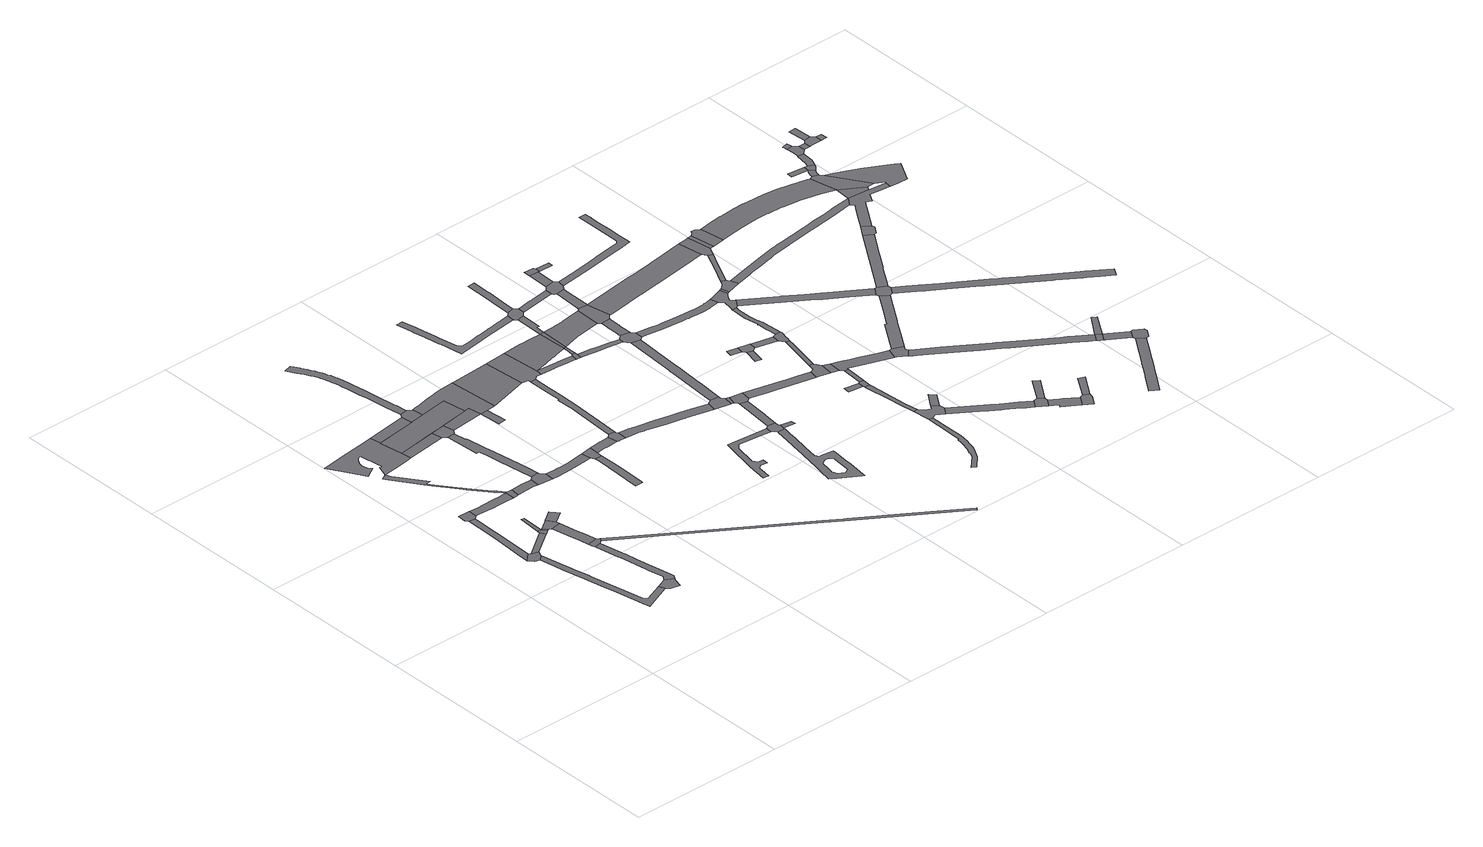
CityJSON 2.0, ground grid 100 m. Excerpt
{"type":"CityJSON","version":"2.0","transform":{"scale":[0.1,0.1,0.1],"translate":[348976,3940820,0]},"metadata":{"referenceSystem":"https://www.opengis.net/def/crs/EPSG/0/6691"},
"CityObjects":{
"road1":{"type":"Road","geometry":[{"type":"MultiSurface","lod":"1","boundaries":[[[0,1,2,3,4,5,6]]]}]},
"road2":{"type":"Road","attributes":{"RoadStructureAttribute.sectionType":"1"},"geometry":[{"type":"MultiSurface","lod":"1","boundaries":[[[7,8,9,10,11,12,13,14,15,16,17,18,19,20,21,22,23,24,25,26,27,28,29,30,1,0]]]}]},
"road3":{"type":"Road","attributes":{"RoadStructureAttribute.sectionType":"1"},"geometry":[{"type":"MultiSurface","lod":"1","boundaries":[[[31,32,33,34,5,4,35,36,37]]]}]},
"road4":{"type":"Road","attributes":{"RoadStructureAttribute.sectionType":"1"},"geometry":[{"type":"MultiSurface","lod":"1","boundaries":[[[38,39,40,41,42,3,2,43]]]}]},
"road5":{"type":"Road","geometry":[{"type":"MultiSurface","lod":"1","boundaries":[[[44,45,46,47,48,31,37]]]}]},
"road6":{"type":"Road","geometry":[{"type":"MultiSurface","lod":"1","boundaries":[[[49,50,51,52,18,17,53]]]}]},
"road7":{"type":"Road","geometry":[{"type":"MultiSurface","lod":"1","boundaries":[[[54,55,56,57,38,43]]]}]},
"road8":{"type":"Road","attributes":{"RoadStructureAttribute.sectionType":"1"},"geometry":[{"type":"MultiSurface","lod":"1","boundaries":[[[58,59,60,61,62,63,64,52,51,65,66,67,68,69,70,71]]]}]},
"road9":{"type":"Road","attributes":{"RoadStructureAttribute.sectionType":"1"},"geometry":[{"type":"MultiSurface","lod":"1","boundaries":[[[55,72,73,56]]]}]},
"road10":{"type":"Road","geometry":[{"type":"MultiSurface","lod":"1","boundaries":[[[56,74,75,57]]]}]},
"road11":{"type":"Road","geometry":[{"type":"MultiSurface","lod":"1","boundaries":[[[76,77,78,79,80,58,71,81]]]}]},
"road12":{"type":"Road","attributes":{"RoadStructureAttribute.sectionType":"1"},"geometry":[{"type":"MultiSurface","lod":"1","boundaries":[[[82,83,84,85,78,77,86,87,88]]]}]},
"road13":{"type":"Road","geometry":[{"type":"MultiSurface","lod":"1","boundaries":[[[89,90,91,73,72,92,82,88,93,94]]]}]},
"road14":{"type":"Road","geometry":[{"type":"MultiSurface","lod":"1","boundaries":[[[95,96,97,98,99,100,101,102,103,104,105,106,107,108,109,110,111,112,113,114,115,116,117,118,119,120,121,122,123,124,125,126,127,128,129,130,131,132,133,134,135,136,137,138,139,140,141,142,143,144,145,146,147,148,149,150,151,152]]]}]},
"road15":{"type":"Road","attributes":{"RoadStructureAttribute.sectionType":"1"},"geometry":[{"type":"MultiSurface","lod":"1","boundaries":[[[153,154,155,156,157,158,159,46,45,160,161,162,163,164,165,166,167]]]}]},
"road16":{"type":"Road","attributes":{"RoadStructureAttribute.sectionType":"1"},"geometry":[{"type":"MultiSurface","lod":"1","boundaries":[[[168,169,170,171,172,173,174,175,176,177,167,178,179,180,181,182,183,184,185,186,187,188,142]]]}]},
"road17":{"type":"Road","geometry":[{"type":"MultiSurface","lod":"1","boundaries":[[[93,189,190,191,192,94]]]}]},
"road18":{"type":"Road","geometry":[{"type":"MultiSurface","lod":"1","boundaries":[[[166,193,194,195,196,178,167]]]}]},
"road19":{"type":"Road","attributes":{"RoadStructureAttribute.sectionType":"1"},"geometry":[{"type":"MultiSurface","lod":"1","boundaries":[[[194,197,198,199,200,201,202,203,204,195]]]}]},
"road20":{"type":"Road","attributes":{"RoadStructureAttribute.sectionType":"1"},"geometry":[{"type":"MultiSurface","lod":"1","boundaries":[[[205,206,147,146,207]]]}]},
"road21":{"type":"Road","attributes":{"RoadStructureAttribute.sectionType":"1"},"geometry":[{"type":"MultiSurface","lod":"1","boundaries":[[[151,208,209,210,152]]]}]},
"road22":{"type":"Road","geometry":[{"type":"MultiSurface","lod":"1","boundaries":[[[211,201,200,212,213,214,215,216]]]}]},
"road23":{"type":"Road","attributes":{"RoadStructureAttribute.sectionType":"1"},"geometry":[{"type":"MultiSurface","lod":"1","boundaries":[[[217,218,219,220,221,222,223,224,225,226,227,228,229,230,231,232,211,216]]]}]},
"road24":{"type":"Road","attributes":{"RoadStructureAttribute.sectionType":"1"},"geometry":[{"type":"MultiSurface","lod":"1","boundaries":[[[150,149,233,234,235,236,237,238,239,240,241,242]]]}]},
"road25":{"type":"Road","geometry":[{"type":"MultiSurface","lod":"1","boundaries":[[[243,225,224,244,245,246,247,248,249,205,207]]]}]},
"road26":{"type":"Road","geometry":[{"type":"MultiSurface","lod":"1","boundaries":[[[250,209,208,251,252,253,254,255]]]}]},
"road27":{"type":"Road","attributes":{"RoadStructureAttribute.sectionType":"1"},"geometry":[{"type":"MultiSurface","lod":"1","boundaries":[[[254,256,257,258,259,260,261,262,263,264,265,266,267,268,269,270,271,272,273,274,275,276,277,278,279,280,281,282,283,284,285,286,287,288,289,290,291,292,293,294,295,296,297,298,299,300,301,302,303,304,305,306,307,308,309,310,311,312,313,314,255]]]}]},
"road28":{"type":"Road","attributes":{"RoadStructureAttribute.sectionType":"1"},"geometry":[{"type":"MultiSurface","lod":"1","boundaries":[[[315,316,317,318,319,214,213,320,321,322,323,324,325,326]]]}]},
"road29":{"type":"Road","attributes":{"RoadStructureAttribute.sectionType":"1"},"geometry":[{"type":"MultiSurface","lod":"1","boundaries":[[[246,245,244,327,328,329,330]]]}]},
"road30":{"type":"Road","attributes":{"RoadStructureAttribute.sectionType":"1"},"geometry":[{"type":"MultiSurface","lod":"1","boundaries":[[[331,332,333,334,335,336,337]]]}]},
"road31":{"type":"Road","attributes":{"RoadStructureAttribute.sectionType":"1"},"geometry":[{"type":"MultiSurface","lod":"1","boundaries":[[[338,339,340,341,342,343,344,345,346,347,348,349,350,351,76,81]]]}]},
"road32":{"type":"Road","geometry":[{"type":"MultiSurface","lod":"1","boundaries":[[[325,331,337,352,353,354,355,326]]]}]},
"road33":{"type":"Road","geometry":[{"type":"MultiSurface","lod":"1","boundaries":[[[356,357,358,359,360,361,362,363,364,365,253,252,366,238,237,367,368,369,329,328]]]}]},
"road34":{"type":"Road","geometry":[{"type":"MultiSurface","lod":"1","boundaries":[[[370,371,356,328]]]}]},
"road35":{"type":"Road","attributes":{"RoadStructureAttribute.sectionType":"1"},"geometry":[{"type":"MultiSurface","lod":"1","boundaries":[[[353,372,373,374,375,376,377,378,379,380,354]]]}]},
"road36":{"type":"Road","geometry":[{"type":"MultiSurface","lod":"1","boundaries":[[[381,382,383,377,376,384,385,386,387,388]]]}]},
"road37":{"type":"Road","geometry":[{"type":"MultiSurface","lod":"1","boundaries":[[[389,390,391,358,357,392]]]}]},
"road38":{"type":"Road","attributes":{"RoadStructureAttribute.sectionType":"1"},"geometry":[{"type":"MultiSurface","lod":"1","boundaries":[[[393,394,395,396,397,398,399,400,383,382,401,402,403,404,405,406,407,408]]]}]},
"road39":{"type":"Road","geometry":[{"type":"MultiSurface","lod":"1","boundaries":[[[409,410,411,389,392,412,393,408,413,414,415]]]}]},
"road40":{"type":"Road","attributes":{"RoadStructureAttribute.sectionType":"1"},"geometry":[{"type":"MultiSurface","lod":"1","boundaries":[[[416,417,418,419,420,421,422,423,424,425,388,387,426,427,428,429,430,431,432,433,434]]]}]},
"road41":{"type":"Road","geometry":[{"type":"MultiSurface","lod":"1","boundaries":[[[435,436,437,438,439,440,441,442,443,444,445,446,447,448,449,450,451,452,453,454,455]]]}]},
"road42":{"type":"Road","geometry":[{"type":"MultiSurface","lod":"1","boundaries":[[[456,457,458,459,460,461,462,463,464,465,466,467,468,469,470,471,472,473,474,475,476,477,478,479,480,481,482,483],[484,485,486,487,488,489,490,491,492,493,494,495,496,497,498]]]}]},
"road43":{"type":"Road","attributes":{"RoadStructureAttribute.sectionType":"1"},"geometry":[{"type":"MultiSurface","lod":"1","boundaries":[[[499,500,501,415,414,502,503,504,505,506,507,508]]]}]},
"road44":{"type":"Road","attributes":{"RoadStructureAttribute.sectionType":"1"},"geometry":[{"type":"MultiSurface","lod":"1","boundaries":[[[509,510,511,512,513,514,515,516,517,518,519,409,415]]]}]},
"road45":{"type":"Road","attributes":{"RoadStructureAttribute.sectionType":"1"},"geometry":[{"type":"MultiSurface","lod":"1","boundaries":[[[520,521,522,523,524,525,526,527,528,529,530,531,532,533,534,535,536,537,538,539,540,541,542,543,544,545,546,547,548,549,550,551,552,553,554,555]]]}]},
"road46":{"type":"Road","geometry":[{"type":"MultiSurface","lod":"1","boundaries":[[[556,557,558,559,560,455,454,561,483,482,562]]]}]},
"road47":{"type":"Road","geometry":[{"type":"MultiSurface","lod":"1","boundaries":[[[563,564,565,499,508,566]]]}]},
"road48":{"type":"Road","geometry":[{"type":"MultiSurface","lod":"1","boundaries":[[[567,568,569,570,571,416,434]]]}]},
"road49":{"type":"Road","attributes":{"RoadStructureAttribute.sectionType":"1"},"geometry":[{"type":"MultiSurface","lod":"1","boundaries":[[[564,572,573,514,574,565]]]}]},
"road50":{"type":"Road","attributes":{"RoadStructureAttribute.sectionType":"1"},"geometry":[{"type":"MultiSurface","lod":"1","boundaries":[[[562,575,576,577,578,556]]]}]},
"road51":{"type":"Road","attributes":{"RoadStructureAttribute.sectionType":"1"},"geometry":[{"type":"MultiSurface","lod":"1","boundaries":[[[559,579,580,581,582,583,584,560]]]}]},
"road52":{"type":"Road","geometry":[{"type":"MultiSurface","lod":"1","boundaries":[[[515,514,573,585]]]}]},
"road53":{"type":"Road","attributes":{"RoadStructureAttribute.sectionType":"1"},"geometry":[{"type":"MultiSurface","lod":"1","boundaries":[[[586,587,568,567]]]}]},
"road54":{"type":"Road","geometry":[{"type":"MultiSurface","lod":"1","boundaries":[[[588,584,583,589,590,591,587,586]]]}]},
"road55":{"type":"Road","attributes":{"RoadStructureAttribute.sectionType":"1"},"geometry":[{"type":"MultiSurface","lod":"1","boundaries":[[[592,515,585,593,594,595,596]]]}]},
"road56":{"type":"Road","attributes":{"RoadStructureAttribute.sectionType":"1"},"geometry":[{"type":"MultiSurface","lod":"1","boundaries":[[[597,598,599,600,601,602,603,604,605,606,563,566]]]}]},
"road57":{"type":"Road","attributes":{"RoadStructureAttribute.sectionType":"1"},"geometry":[{"type":"MultiSurface","lod":"1","boundaries":[[[570,607,608,609,610,611,612,613,614,615,616,617,571]]]}]},
"road58":{"type":"Road","geometry":[{"type":"MultiSurface","lod":"1","boundaries":[[[618,619,620,621,538,537,596,595,622,623]]]}]},
"road59":{"type":"Road","attributes":{"RoadStructureAttribute.sectionType":"1"},"geometry":[{"type":"MultiSurface","lod":"1","boundaries":[[[573,624,625,626,627,628,629,630,631,632,633,585]]]}]},
"road60":{"type":"Road","attributes":{"RoadStructureAttribute.sectionType":"1"},"geometry":[{"type":"MultiSurface","lod":"1","boundaries":[[[634,635,636,637,638,639,640,641,642,620,619]]]}]},
"road61":{"type":"Road","geometry":[{"type":"MultiSurface","lod":"1","boundaries":[[[643,644,645,602,601,613,612,646]]]}]},
"road62":{"type":"Road","attributes":{"RoadStructureAttribute.sectionType":"1"},"geometry":[{"type":"MultiSurface","lod":"1","boundaries":[[[647,648,649,650,651,652,653,654,655,656,657,590,589]]]}]},
"road63":{"type":"Road","attributes":{"RoadStructureAttribute.sectionType":"1"},"geometry":[{"type":"MultiSurface","lod":"1","boundaries":[[[658,659,660,661,662,663,618,623]]]}]},
"road64":{"type":"Road","attributes":{"RoadStructureAttribute.sectionType":"1"},"geometry":[{"type":"MultiSurface","lod":"1","boundaries":[[[664,665,666,667,668,669,670,671,672,673,674,675,676,677,678,679,680,681,682,683,684,685,686,687,688,689,690,691]]]}]},
"road65":{"type":"Road","attributes":{"RoadStructureAttribute.sectionType":"1"},"geometry":[{"type":"MultiSurface","lod":"1","boundaries":[[[644,692,693,694,695,696,697,698,699,700,701,702,703,704,645]]]}]},
"road66":{"type":"Road","geometry":[{"type":"MultiSurface","lod":"1","boundaries":[[[626,698,697,705,706,707,708,709,710,627]]]}]},
"road67":{"type":"Road","attributes":{"RoadStructureAttribute.sectionType":"1"},"geometry":[{"type":"MultiSurface","lod":"1","boundaries":[[[711,712,713,714,715,716,709,708]]]}]},
"road68":{"type":"Road","attributes":{"RoadStructureAttribute.sectionType":"1"},"geometry":[{"type":"MultiSurface","lod":"1","boundaries":[[[717,718,719,720,721]]]}]},
"road69":{"type":"Road","geometry":[{"type":"MultiSurface","lod":"1","boundaries":[[[722,723,724,725]]]}]},
"road70":{"type":"Road","geometry":[{"type":"MultiSurface","lod":"1","boundaries":[[[659,726,715,714,727,728,729,730,731,732,660]]]}]},
"road71":{"type":"Road","geometry":[{"type":"MultiSurface","lod":"1","boundaries":[[[733,734,735,736]]]}]},
"road72":{"type":"Road","attributes":{"RoadStructureAttribute.sectionType":"1"},"geometry":[{"type":"MultiSurface","lod":"1","boundaries":[[[731,737,738,732]]]}]},
"road73":{"type":"Road","attributes":{"RoadStructureAttribute.sectionType":"1"},"geometry":[{"type":"MultiSurface","lod":"1","boundaries":[[[739,740,741,742,743,744,745,746,747,748,749,750]]]}]},
"road74":{"type":"Road","geometry":[{"type":"MultiSurface","lod":"1","boundaries":[[[717,721,722,725,751,752]]]}]},
"road75":{"type":"Road","geometry":[{"type":"MultiSurface","lod":"1","boundaries":[[[753,754,755,756,744,743,757,758,759,664,691,760,761,762,763,764]]]}]},
"road76":{"type":"Road","geometry":[{"type":"MultiSurface","lod":"1","boundaries":[[[765,766,651,650,767,768,769,770,771]]]}]},
"road77":{"type":"Road","geometry":[{"type":"MultiSurface","lod":"1","boundaries":[[[772,738,737,773,774,775]]]}]},
"road78":{"type":"Road","geometry":[{"type":"MultiSurface","lod":"1","boundaries":[[[776,777,733,736,739,750]]]}]},
"road79":{"type":"Road","attributes":{"RoadStructureAttribute.sectionType":"1"},"geometry":[{"type":"MultiSurface","lod":"1","boundaries":[[[778,779,780,781,782,783,784,785,786,787,788,789,790,791,792,793,794,795,796,797,798,799,800,801,802,803,804,805,806,807,808,643,646]]]}]},
"road80":{"type":"Road","geometry":[{"type":"MultiSurface","lod":"1","boundaries":[[[769,768,809,810]]]}]},
"road81":{"type":"Road","attributes":{"RoadStructureAttribute.sectionType":"1"},"geometry":[{"type":"MultiSurface","lod":"1","boundaries":[[[811,812,813,777,776]]]}]},
"road82":{"type":"Road","attributes":{"RoadStructureAttribute.sectionType":"1"},"geometry":[{"type":"MultiSurface","lod":"1","boundaries":[[[751,814,815,816,752]]]}]},
"road83":{"type":"Road","geometry":[{"type":"MultiSurface","lod":"1","boundaries":[[[763,817,818,764]]]}]},
"road84":{"type":"Road","geometry":[{"type":"MultiSurface","lod":"1","boundaries":[[[773,819,820,774]]]}]},
"road85":{"type":"Road","attributes":{"RoadStructureAttribute.sectionType":"1"},"geometry":[{"type":"MultiSurface","lod":"1","boundaries":[[[821,822,823,771,770,824,825,826,827]]]}]},
"road86":{"type":"Road","geometry":[{"type":"MultiSurface","lod":"1","boundaries":[[[815,814,821,827,828,829,830,831,832]]]}]},
"road87":{"type":"Road","attributes":{"RoadStructureAttribute.sectionType":"1"},"geometry":[{"type":"MultiSurface","lod":"1","boundaries":[[[833,834,835,836,837,838,839,840,841,842,843,844,845,846,847,762,761]]]}]},
"road88":{"type":"Road","attributes":{"RoadStructureAttribute.sectionType":"1"},"geometry":[{"type":"MultiSurface","lod":"1","boundaries":[[[848,849,850,851,852,810,809,853,812,811,854,855,856,857]]]}]},
"road89":{"type":"Road","attributes":{"RoadStructureAttribute.sectionType":"1"},"geometry":[{"type":"MultiSurface","lod":"1","boundaries":[[[831,858,859,860,861,862,863,864,865,866,867,868,869,870,871,872,873,832]]]}]},
"road90":{"type":"Road","attributes":{"RoadStructureAttribute.sectionType":"1"},"geometry":[{"type":"MultiSurface","lod":"1","boundaries":[[[874,875,876,877,878,708,707,879,880,881,882,883,884,885,886,887]]]}]},
"road91":{"type":"Road","attributes":{"RoadStructureAttribute.sectionType":"1"},"geometry":[{"type":"MultiSurface","lod":"1","boundaries":[[[888,889,890,891,892,893,894,729,728,895,896,897,898,899,900,901,902,903,904,905,906,907,908,909]]]}]},
"road92":{"type":"Road","geometry":[{"type":"MultiSurface","lod":"1","boundaries":[[[910,911,912,913,914,915,916,795,794,917,918,919,865,864,920,921]]]}]},
"road93":{"type":"Road","geometry":[{"type":"MultiSurface","lod":"1","boundaries":[[[922,923,924,841,840,925]]]}]},
"road94":{"type":"Road","geometry":[{"type":"MultiSurface","lod":"1","boundaries":[[[926,927,928,857,856,929,930,931]]]}]},
"road95":{"type":"Road","attributes":{"RoadStructureAttribute.sectionType":"1"},"geometry":[{"type":"MultiSurface","lod":"1","boundaries":[[[932,914,913,933]]]}]},
"road96":{"type":"Road","attributes":{"RoadStructureAttribute.sectionType":"1"},"geometry":[{"type":"MultiSurface","lod":"1","boundaries":[[[934,935,936,937,938,939,940,941,922,925]]]}]},
"road97":{"type":"Road","geometry":[{"type":"MultiSurface","lod":"1","boundaries":[[[942,943,944,945,946,947,948,949,950,932,933]]]}]},
"road98":{"type":"Road","geometry":[{"type":"MultiSurface","lod":"1","boundaries":[[[951,952,924,923]]]}]},
"road99":{"type":"Road","geometry":[{"type":"MultiSurface","lod":"1","boundaries":[[[937,953,954,955,956,938]]]}]},
"road100":{"type":"Road","attributes":{"RoadStructureAttribute.sectionType":"1"},"geometry":[{"type":"MultiSurface","lod":"1","boundaries":[[[957,958,959,960,961,962,947,946]]]}]},
"road101":{"type":"Road","attributes":{"RoadStructureAttribute.sectionType":"1"},"geometry":[{"type":"MultiSurface","lod":"1","boundaries":[[[920,963,964,965,966,967,968,969,970,971,972,973,974,975,976,977,921]]]}]},
"road102":{"type":"Road","attributes":{"RoadStructureAttribute.sectionType":"1"},"geometry":[{"type":"MultiSurface","lod":"1","boundaries":[[[927,978,979,980,981,982,983,984,985,986,987,988,989,990,991,992,928]]]}]},
"road103":{"type":"Road","geometry":[{"type":"MultiSurface","lod":"1","boundaries":[[[993,994,956,955]]]}]},
"road104":{"type":"Road","geometry":[{"type":"MultiSurface","lod":"1","boundaries":[[[886,961,960,995,996,997,887]]]}]},
"road105":{"type":"Road","attributes":{"RoadStructureAttribute.sectionType":"1"},"geometry":[{"type":"MultiSurface","lod":"1","boundaries":[[[930,998,999,1000,1001,1002,1003,1004,1005,1006,1007,1008,1009,1010,1011,1012,1013,1014,1015,1016,1017,1018,1019,1020,1021,1022,1023,1024,1025,1026,1027,1028,1029,931]]]}]},
"road106":{"type":"Road","attributes":{"RoadStructureAttribute.sectionType":"1"},"geometry":[{"type":"MultiSurface","lod":"1","boundaries":[[[1030,996,995,1031]]]}]},
"road107":{"type":"Road","geometry":[{"type":"MultiSurface","lod":"1","boundaries":[[[1032,1033,1034,1030,1031,1035,1036,1037,1038]]]}]},
"road108":{"type":"Road","geometry":[{"type":"MultiSurface","lod":"1","boundaries":[[[1039,1040,1041,970,969,985,984,1042]]]}]},
"road109":{"type":"Road","attributes":{"RoadStructureAttribute.sectionType":"1"},"geometry":[{"type":"MultiSurface","lod":"1","boundaries":[[[1043,1044,1045,1046,1047,1048,1049,1050,1051,1052,1053,1054,1055,1056,1057,1058,1059,1060,1061]]]}]},
"road110":{"type":"Road","attributes":{"RoadStructureAttribute.sectionType":"1"},"geometry":[{"type":"MultiSurface","lod":"1","boundaries":[[[1062,1063,1064,1065,1066,1067,1068,1069,1070,1071,1072,1073,1074,1075,1076,1077,1078,1079,1080,1081,943,942,1082,1083,1084,1085,1086,1087,1088,1089,1090,1091,1092,1093,1094,1095,1096,1097,1098]]]}]},
"road111":{"type":"Road","attributes":{"RoadStructureAttribute.sectionType":"1"},"geometry":[{"type":"MultiSurface","lod":"1","boundaries":[[[1099,1100,1101,1102,1103,1104,1105,1106,1107,1108,1109,1110,1111,1112,1041,1040]]]}]},
"road112":{"type":"Road","geometry":[{"type":"MultiSurface","lod":"1","boundaries":[[[1016,1015,1113,1114,1115]]]}]},
"road113":{"type":"Road","attributes":{"RoadStructureAttribute.sectionType":"1"},"geometry":[{"type":"MultiSurface","lod":"1","boundaries":[[[1114,1116,1117,1118,1119,1115]]]}]},
"road114":{"type":"Road","geometry":[{"type":"MultiSurface","lod":"1","boundaries":[[[1120,1121,1016,1115]]]}]},
"road115":{"type":"Road","attributes":{"RoadStructureAttribute.sectionType":"1"},"geometry":[{"type":"MultiSurface","lod":"1","boundaries":[[[1122,1123,1124,1125,1126,1127,1128,1129,1130,1131,1132,1133,1036,1035,1134,1135,1136,1137,1138,1139,1140,1141,1142,1143,1144,1145,1146,1147,1148,1149]]]}]},
"road116":{"type":"Road","geometry":[{"type":"MultiSurface","lod":"1","boundaries":[[[1150,1119,1118,1052,1051,1151,1152,1153]]]}]},
"road117":{"type":"Road","attributes":{"RoadStructureAttribute.sectionType":"1"},"geometry":[{"type":"MultiSurface","lod":"1","boundaries":[[[1154,1155,1156,1157,1158,1159,1160,1161,1162,1163,1164,1165,1166,1167,1168,1169,1170,1171,1172,1173,1174,1175,1176,1177,1178,1179,1180,1181,1182,1183,1184,1185,1186,1187,1188,1189,1190,1039,1042]]]}]},
"road118":{"type":"Road","geometry":[{"type":"MultiSurface","lod":"1","boundaries":[[[1191,1192,1110,1109,1193,1194]]]}]},
"road119":{"type":"Road","geometry":[{"type":"MultiSurface","lod":"1","boundaries":[[[1097,1195,1196,1197,1192,1191,1198,1199,1200,1201,1202,1203,1204,1205,1206,1207,1208,1209,1098]]]}]},
"road120":{"type":"Road","attributes":{"RoadStructureAttribute.sectionType":"1"},"geometry":[{"type":"MultiSurface","lod":"1","boundaries":[[[1210,1211,1212,1213]]]}]},
"road121":{"type":"Road","attributes":{"RoadStructureAttribute.sectionType":"1"},"geometry":[{"type":"MultiSurface","lod":"1","boundaries":[[[1214,1215,1098,1209,1216,1217,1149]]]}]},
"road122":{"type":"Road","attributes":{"RoadStructureAttribute.sectionType":"1"},"geometry":[{"type":"MultiSurface","lod":"1","boundaries":[[[1218,1219,1220,1221,1222,1223,1224,1213]]]}]},
"road123":{"type":"Road","geometry":[{"type":"MultiSurface","lod":"1","boundaries":[[[1217,1225,1226,1227,1221,1220,1122,1149]]]}]},
"road124":{"type":"Road","geometry":[{"type":"MultiSurface","lod":"1","boundaries":[[[1210,1213,1224,1228,1229,1230]]]}]},
"road125":{"type":"Road","attributes":{"RoadStructureAttribute.sectionType":"1"},"geometry":[{"type":"MultiSurface","lod":"1","boundaries":[[[1229,1231,1232,1233,1234,1235,1236,1237,1230]]]}]},
"road126":{"type":"Road","geometry":[{"type":"MultiSurface","lod":"1","boundaries":[[[1234,1238,1239,1240,1241,1242,1243,1235]]]}]},
"road127":{"type":"Road","attributes":{"RoadStructureAttribute.sectionType":"1"},"geometry":[{"type":"MultiSurface","lod":"1","boundaries":[[[1240,1244,1245,1246,1247,1241]]]}]},
"road128":{"type":"Road","geometry":[{"type":"MultiSurface","lod":"1","boundaries":[[[1248,1249,1250,1251,1252,1253,1254,1255,1227,1226,1256,1257,1205,1204,1258,1259,1260]]]}]},
"road129":{"type":"Road","attributes":{"RoadStructureAttribute.sectionType":"1"},"geometry":[{"type":"MultiSurface","lod":"1","boundaries":[[[1239,1238,1261,1262]]]}]},
"road130":{"type":"Road","geometry":[{"type":"MultiSurface","lod":"1","boundaries":[[[1263,1264,1265,1266,1262,1261,1267,1268]]]}]},
"road131":{"type":"Road","geometry":[{"type":"MultiSurface","lod":"1","boundaries":[[[1264,1269,1270,1265]]]}]},
"road132":{"type":"Road","attributes":{"RoadStructureAttribute.sectionType":"1"},"geometry":[{"type":"MultiSurface","lod":"1","boundaries":[[[1271,1272,1263,1268]]]}]}
},
"vertices":[
[285,1240,0],[319,1274,0],[331,1304,0],[289,1319,0],[276,1329,0],[227,1280,0],[255,1251,0],
[305,1136,0],[315,1086,0],[343,940,0],[370,803,0],[382,744,0],[410,601,0],[421,543,0],[426,520,0],[430,499,0],[451,508,0],[611,575,0],[595,614,0],[481,568,0],[454,582,0],[421,751,0],[418,768,0],[402,849,0],[384,935,0],[383,947,0],[363,1049,0],[363,1050,0],[360,1062,0],[344,1144,0],[327,1231,0],
[249,1781,0],[246,1697,0],[240,1531,0],[231,1365,0],[284,1617,0],[289,1766,0],[289,1777,0],
[462,1439,0],[452,1432,0],[391,1389,0],[373,1377,0],[310,1334,0],[482,1409,0],
[305,1792,0],[310,1798,0],[313,1854,0],[239,1858,0],[236,1802,0],
[693,543,0],[704,595,0],[714,613,0],[664,642,0],[634,556,0],
[486,1411,0],[509,1427,0],[488,1457,0],[463,1459,0],
[596,1132,0],[609,1063,0],[625,978,0],[628,965,0],[647,857,0],[667,738,0],[680,669,0],[729,638,0],[728,648,0],[725,661,0],[685,893,0],[671,973,0],[671,974,0],[638,1141,0],
[518,1433,0],[497,1463,0],
[493,1603,0],[474,1605,0],
[672,1177,0],[653,1189,0],[587,1177,0],[589,1167,0],[592,1153,0],[659,1158,0],
[539,1425,0],[542,1413,0],[560,1318,0],[577,1229,0],[638,1266,0],[628,1320,0],[605,1437,0],
[550,1499,0],[523,1480,0],[514,1475,0],[520,1432,0],[601,1459,0],[566,1510,0],
[358,2746,0],[255,2731,0],[151,2717,0],[6,2695,0],[88,2556,0],[133,2480,0],[201,2521,0],[193,2530,0],[188,2537,0],[186,2540,0],[180,2553,0],[177,2562,0],[176,2569,0],[176,2571,0],[175,2581,0],[176,2591,0],[178,2600,0],[182,2611,0],[189,2623,0],[197,2635,0],[202,2641,0],[209,2646,0],[216,2651,0],[225,2655,0],[231,2657,0],[238,2658,0],[315,2668,0],[367,2676,0],[368,2676,0],[368,2675,0],[367,2675,0],[313,2667,0],[238,2657,0],[231,2656,0],[234,2639,0],[240,2596,0],[243,2582,0],[244,2574,0],[249,2540,0],[256,2502,0],[280,2506,0],[388,2522,0],[388,2521,0],[281,2505,0],[256,2501,0],[241,2502,0],[238,2503,0],[210,2427,0],[336,2445,0],[398,2454,0],[422,2457,0],[427,2458,0],[418,2525,0],[418,2526,0],[420,2526,0],[398,2679,0],[398,2680,0],[388,2750,0],
[582,1854,0],[556,1853,0],[540,1853,0],[491,1852,0],[406,1851,0],[388,1851,0],[342,1853,0],[385,1795,0],[389,1794,0],[398,1794,0],[437,1792,0],[479,1790,0],[537,1791,0],[585,1792,0],[584,1854,0],
[175,2407,0],[192,2377,0],[305,2212,0],[330,2177,0],[422,2052,0],[424,2050,0],[446,2022,0],[542,1903,0],[550,1894,0],[576,1865,0],[594,1863,0],[560,1902,0],[543,1922,0],[453,2033,0],[438,2052,0],[433,2058,0],[345,2179,0],[320,2213,0],[352,2216,0],[338,2235,0],[226,2398,0],
[678,1511,0],[660,1532,0],[637,1560,0],[616,1545,0],
[607,1793,0],[622,1797,0],[629,1858,0],[601,1856,0],
[657,1799,0],[676,1800,0],[743,1801,0],[770,1798,0],[776,1859,0],[720,1861,0],[709,1861,0],[684,1860,0],
[675,2562,0],[420,2525,0],[685,2494,0],
[663,2717,0],[653,2788,0],[400,2752,0],
[796,1880,0],[852,1789,0],[868,1788,0],[872,1848,0],[850,1869,0],[848,1887,0],
[838,1956,0],[804,2205,0],[796,2267,0],[794,2284,0],[780,2385,0],[779,2396,0],[773,2395,0],[763,2477,0],[713,2474,0],[714,2474,0],[727,2252,0],[742,2254,0],[746,2254,0],[751,2215,0],[753,2204,0],[766,2110,0],
[675,2563,0],[720,2570,0],[723,2570,0],[770,2577,0],[955,2604,0],[934,2754,0],[758,2729,0],[668,2717,0],[666,2716,0],[663,2716,0],
[688,2492,0],[781,2502,0],[771,2572,0],[770,2576,0],[732,2570,0],[724,2569,0],[723,2569,0],
[670,2810,0],[666,2717,0],[758,2730,0],[748,2801,0],[721,2819,0],[669,2813,0],
[719,2820,0],[718,2826,0],[709,2895,0],[708,2907,0],[702,2951,0],[695,3006,0],[691,3035,0],[686,3068,0],[679,3120,0],[671,3181,0],[669,3198,0],[663,3234,0],[663,3242,0],[662,3248,0],[661,3257,0],[658,3281,0],[653,3296,0],[649,3311,0],[646,3324,0],[639,3354,0],[632,3372,0],[630,3379,0],[628,3385,0],[621,3403,0],[615,3418,0],[609,3432,0],[604,3444,0],[593,3465,0],[584,3484,0],[565,3516,0],[562,3522,0],[553,3537,0],[544,3552,0],[533,3569,0],[484,3552,0],[519,3493,0],[529,3477,0],[540,3458,0],[558,3425,0],[566,3407,0],[575,3385,0],[581,3370,0],[587,3349,0],[593,3333,0],[598,3314,0],[601,3301,0],[607,3272,0],[612,3251,0],[613,3237,0],[615,3222,0],[619,3194,0],[622,3175,0],[626,3146,0],[632,3102,0],[635,3075,0],[640,3044,0],[646,2992,0],[658,2906,0],[661,2882,0],
[1028,1847,0],[989,1846,0],[973,1846,0],[962,1845,0],[928,1845,0],[898,1785,0],[907,1785,0],[962,1785,0],[1033,1788,0],[1142,1801,0],[1158,1804,0],[1150,1864,0],
[795,2504,0],[1000,2525,0],[988,2608,0],[956,2603,0],
[1173,1776,0],[1174,1748,0],[1162,1433,0],[1212,1431,0],[1212,1444,0],[1220,1631,0],[1219,1776,0],
[876,1015,0],[980,946,0],[1688,478,0],[1783,415,0],[2366,29,0],[2390,13,0],[2398,8,0],[2408,25,0],[2198,163,0],[2086,238,0],[1810,421,0],[1795,431,0],[1697,496,0],[1026,941,0],
[1219,1801,0],[1224,1813,0],[1224,1876,0],[1163,1865,0],
[1050,2529,0],[1109,2532,0],[1086,2854,0],[984,2847,0],[960,2844,0],[918,2837,0],[898,2833,0],[885,2830,0],[792,2811,0],[789,2810,0],[934,2755,0],[988,2609,0],[1027,2614,0],[1027,2613,0],
[1010,2385,0],[1060,2389,0],
[1269,1820,0],[1311,1821,0],[1336,1822,0],[1351,1823,0],[1377,1824,0],[1366,1885,0],[1303,1883,0],[1301,1883,0],[1265,1880,0],
[1429,1890,0],[1429,1904,0],[1389,1906,0],[1389,1823,0],[1391,1823,0],[1419,1822,0],[1436,1820,0],[1436,1882,0],
[1352,2871,0],[1198,2861,0],[1102,2855,0],[1369,2600,0],
[1415,2576,0],[1415,2445,0],[1415,2344,0],[1406,2342,0],[1407,2224,0],[1406,2206,0],[1397,2039,0],[1394,1997,0],[1437,2035,0],[1446,2205,0],[1447,2223,0],[1447,2234,0],[1448,2365,0],[1449,2432,0],[1449,2471,0],[1451,2576,0],
[1492,2881,0],[1452,2878,0],[1391,2873,0],[1415,2593,0],[1471,2596,0],[1507,2594,0],[1510,2634,0],
[1998,1765,0],[1870,1795,0],[1801,1811,0],[1795,1812,0],[1793,1812,0],[1775,1816,0],[1755,1821,0],[1664,1841,0],[1557,1864,0],[1502,1875,0],[1475,1816,0],[1522,1810,0],[1558,1802,0],[1563,1801,0],[1689,1772,0],[1800,1747,0],[1807,1745,0],[1808,1745,0],[1984,1705,0],
[2040,1374,0],[1837,1394,0],[1805,1397,0],[1797,1361,0],[1752,1156,0],[1746,1116,0],[1733,1025,0],[1770,1020,0],[1776,1064,0],[1782,1107,0],[1804,1126,0],[1847,1120,0],[1852,1157,0],[1819,1161,0],[1797,1191,0],[1828,1331,0],[1842,1346,0],[1854,1359,0],[2030,1338,0],[2066,1334,0],[2071,1371,0],
[2094,1303,0],[2076,1204,0],[2056,1096,0],[2048,1051,0],[2046,1041,0],[2021,909,0],[2009,854,0],[1992,776,0],[2031,751,0],[2150,677,0],[2163,671,0],[2170,720,0],[2178,778,0],[2181,811,0],[2185,850,0],[2193,922,0],[2196,958,0],[2197,966,0],[2117,975,0],[2106,976,0],[2089,1002,0],[2105,1092,0],[2126,1203,0],[2134,1248,0],[2137,1263,0],[2144,1301,0],[2144,1304,0],[2094,1305,0],[2073,911,0],[2099,929,0],[2112,928,0],[2127,926,0],[2146,902,0],[2146,899,0],[2141,849,0],[2139,831,0],[2134,788,0],[2133,777,0],[2104,764,0],[2067,786,0],[2063,795,0],[2055,815,0],[2062,850,0],
[1753,2614,0],[1685,2620,0],[1647,2623,0],[1537,2591,0],[1600,2587,0],[1605,2586,0],[1638,2584,0],[1691,2580,0],[1736,2577,0],[1748,2575,0],
[1513,2635,0],[1593,2654,0],[1658,2670,0],[1675,2674,0],[1705,2682,0],[1768,2697,0],[1764,2890,0],[1693,2889,0],[1631,2889,0],[1620,2889,0],[1559,2885,0],
[1240,3480,0],[1244,3458,0],[1257,3379,0],[1259,3368,0],[1266,3327,0],[1274,3285,0],[1275,3281,0],[1276,3270,0],[1291,3189,0],[1292,3184,0],[1310,3078,0],[1317,3034,0],[1420,3048,0],[1428,3049,0],[1566,3069,0],[1594,3072,0],[1646,3079,0],[1750,3094,0],[1753,3141,0],[1696,3133,0],[1685,3132,0],[1650,3127,0],[1603,3120,0],[1592,3119,0],[1584,3118,0],[1508,3106,0],[1503,3106,0],[1433,3095,0],[1374,3088,0],[1349,3105,0],[1328,3235,0],[1323,3264,0],[1312,3326,0],[1310,3343,0],[1300,3400,0],[1285,3485,0],
[2149,1347,0],[2141,1348,0],[2141,1357,0],[2144,1384,0],[2093,1390,0],[2074,1333,0],[2144,1316,0],
[1784,2607,0],[1785,2625,0],[1765,2626,0],[1780,2572,0],
[2086,1682,0],[2100,1743,0],[2083,1767,0],[2084,1779,0],[2024,1784,0],
[1786,2653,0],[1788,2704,0],[1766,2652,0],
[2156,1314,0],[2220,1304,0],[2219,1334,0],[2160,1345,0],
[2151,1450,0],[2152,1460,0],[2153,1470,0],[2155,1487,0],[2172,1640,0],[2123,1652,0],
[1791,2891,0],
[2104,1678,0],[2124,1737,0],
[2120,1656,0],[2196,1658,0],[2203,1720,0],[2143,1733,0],
[1767,2945,0],[1795,2952,0],[1812,2952,0],[1816,3084,0],[1771,3075,0],
[1804,2569,0],[1904,2553,0],[1942,2547,0],[2016,2535,0],[2050,2530,0],[2056,2563,0],[1996,2573,0],[1988,2575,0],[1918,2587,0],[1876,2594,0],
[2097,1948,0],[2099,1968,0],[2111,2126,0],[2116,2186,0],[2126,2327,0],[2138,2480,0],[2080,2495,0],[2075,2425,0],[2053,2158,0],[2052,2138,0],[2051,2135,0],
[1843,3155,0],[1819,3175,0],[1773,3163,0],[1764,3153,0],[1832,3102,0],[1838,3108,0],
[1900,2736,0],[1950,2742,0],[2067,2758,0],[2073,2920,0],[1950,2903,0],[1936,2901,0],[1894,2896,0],[1862,2894,0],[1860,2894,0],[1830,2892,0],
[1823,3270,0],[1827,3375,0],[1827,3389,0],[1832,3506,0],[1785,3502,0],[1784,3479,0],[1782,3417,0],[1778,3301,0],[1777,3296,0],
[2164,2550,0],[2144,2573,0],[2084,2587,0],[2163,2500,0],
[2235,1649,0],[2307,1633,0],[2354,1622,0],[2608,1564,0],[2621,1624,0],[2541,1641,0],[2467,1659,0],[2435,1666,0],[2335,1690,0],[2325,1692,0],[2305,1697,0],
[1955,3125,0],[2073,3141,0],[2078,3188,0],[1956,3171,0],[1949,3170,0],[1939,3169,0],
[2792,843,0],[2792,840,0],[2791,774,0],[2791,768,0],[2791,767,0],[2789,608,0],[2787,591,0],[2780,591,0],[2779,588,0],[2776,560,0],[2770,538,0],[2757,491,0],[2736,452,0],[2743,449,0],[2737,439,0],[2730,426,0],[2722,413,0],[2687,376,0],[2653,341,0],[2677,324,0],[2742,394,0],[2768,437,0],[2789,478,0],[2802,524,0],[2809,550,0],[2817,610,0],[2818,730,0],[2820,843,0],
[2144,2596,0],[2144,2627,0],[2146,2665,0],[2146,2668,0],[2146,2669,0],[2147,2746,0],[2085,2742,0],[2084,2693,0],[2084,2687,0],[2084,2666,0],[2084,2642,0],[2083,2614,0],[2082,2597,0],
[2158,2761,0],[2167,2771,0],[2176,2775,0],[2150,2932,0],[2088,2936,0],[2088,2935,0],
[2151,2946,0],[2151,2954,0],[2153,3048,0],[2155,3133,0],[2096,3121,0],[2089,2948,0],
[2481,2066,0],[2412,2081,0],[2407,2054,0],[2403,2036,0],[2471,2022,0],
[2486,2000,0],[2463,1904,0],[2504,1896,0],[2524,1987,0],
[2084,3131,0],[2174,3156,0],[2176,3158,0],[2182,3203,0],[2173,3211,0],[2159,3223,0],[2098,3211,0],
[2744,1366,0],[2649,1381,0],[2646,1341,0],[2739,1325,0],
[2164,3351,0],[2103,3353,0],
[2745,1318,0],[2744,1306,0],[2762,1135,0],[2770,1054,0],[2782,958,0],[2810,961,0],[2798,1054,0],[2791,1136,0],[2789,1158,0],[2787,1184,0],[2777,1305,0],[2777,1316,0],
[2548,2004,0],[2558,2049,0],
[2880,924,0],[2872,912,0],[2856,922,0],[2822,945,0],[2783,953,0],[2784,943,0],[2790,866,0],[2847,855,0],[2896,822,0],[2929,873,0],[2926,911,0],[2889,937,0],
[2647,1633,0],[2624,1625,0],[2624,1561,0],[2696,1545,0],[2709,1632,0],[2684,1672,0],[2657,1678,0],
[2105,3399,0],[2176,3351,0],[2176,3384,0],[2166,3396,0],
[2782,1370,0],[2755,1372,0],
[2187,2496,0],[2205,2493,0],[2302,2477,0],[2433,2466,0],[2462,2464,0],[2463,2464,0],[2471,2463,0],[2477,2462,0],[2483,2462,0],[2489,2461,0],[2497,2461,0],[2528,2458,0],[2584,2457,0],[2626,2459,0],[2634,2461,0],[2666,2466,0],[2700,2473,0],[2688,2523,0],[2680,2521,0],[2640,2513,0],[2635,2512,0],[2622,2508,0],[2620,2508,0],[2563,2506,0],[2522,2509,0],[2458,2515,0],[2412,2519,0],[2394,2520,0],[2337,2525,0],[2308,2527,0],[2257,2535,0],
[2749,1533,0],[2754,1614,0],
[2794,1506,0],[2768,1508,0],[2759,1403,0],
[2694,1971,0],[2698,2016,0],[2573,2046,0],
[2985,996,0],[2953,1031,0],
[2266,3349,0],[2267,3381,0],
[2714,1935,0],[2694,1841,0],[2683,1792,0],[2704,1763,0],[2710,1790,0],[2733,1891,0],[2741,1929,0],
[2748,1959,0],[2748,1961,0],[2762,2021,0],[2761,2029,0],[2725,2026,0],
[3080,699,0],[3094,690,0],[3150,652,0],[3164,643,0],[3243,590,0],[3263,577,0],[3265,576,0],[3308,547,0],[3341,597,0],[3274,642,0],[3272,644,0],[3209,685,0],[3184,702,0],[3144,729,0],[2934,870,0],
[3015,1518,0],[2920,1552,0],[2864,1572,0],[2821,1588,0],[2795,1598,0],[2762,1516,0],[2795,1517,0],[3047,1426,0],[3058,1422,0],[3084,1495,0],
[2751,2145,0],[2750,2159,0],[2742,2205,0],[2738,2226,0],[2733,2254,0],[2736,2342,0],[2737,2362,0],[2708,2363,0],[2705,2276,0],[2705,2254,0],[2722,2163,0],[2713,2163,0],[2716,2150,0],[2720,2093,0],[2722,2074,0],[2724,2038,0],
[2786,3021,0],[2677,3005,0],[2551,2988,0],[2495,2980,0],[2317,2956,0],[2205,2778,0],[2338,2797,0],[2340,2798,0],[2521,2822,0],[2572,2829,0],[2606,2834,0],[2809,2862,0],[2944,2882,0],[2920,3041,0],
[2688,3481,0],[2688,3293,0],[2669,3272,0],[2644,3269,0],[2501,3249,0],[2452,3241,0],[2332,3224,0],[2408,3189,0],[2459,3196,0],[2625,3219,0],[2643,3221,0],[2734,3236,0],[2734,3261,0],[2734,3318,0],[2734,3319,0],[2734,3406,0],[2734,3489,0],[2734,3548,0],[2734,3552,0],[2734,3557,0],[2733,3598,0],[2688,3598,0],
[2765,2438,0],[2760,2449,0],[2781,2484,0],[2799,2503,0],[2784,2551,0],[2737,2536,0],[2706,2527,0],[2727,2448,0],[2712,2384,0],[2708,2367,0],[2753,2374,0],[2786,2424,0],
[3403,556,0],[3405,577,0],[3372,601,0],[3369,506,0],
[3157,1450,0],[3170,1470,0],[3103,1498,0],[3070,1418,0],[3123,1384,0],[3163,1429,0],
[2799,2556,0],[2813,2507,0],
[3418,473,0],[3409,456,0],[3485,407,0],[3512,389,0],[3555,455,0],[3478,506,0],[3476,507,0],[3464,516,0],
[2906,2534,0],[2892,2583,0],[2888,2588,0],[2876,2599,0],[2873,2603,0],[2848,2615,0],[2835,2588,0],[2834,2585,0],[2831,2583,0],
[3503,725,0],[3468,750,0],
[3567,353,0],[3610,418,0],[3615,444,0],[3579,461,0],
[2939,2735,0],[2942,2741,0],[2971,2800,0],[2992,2840,0],[2966,2854,0],[2905,2731,0],
[2837,2319,0],[2895,2280,0],[2953,2242,0],[3119,2132,0],[3146,2113,0],[3269,2032,0],[3392,1949,0],[3428,2000,0],[3238,2125,0],[3181,2163,0],[3108,2211,0],[3002,2282,0],[2990,2290,0],[2905,2346,0],[2846,2385,0],
[3238,1575,0],[3300,1671,0],[3304,1676,0],[3305,1679,0],[3306,1680,0],[3395,1815,0],[3447,1895,0],[3398,1930,0],[3340,1841,0],[3293,1768,0],[3256,1713,0],[3250,1703,0],[3244,1693,0],[3233,1701,0],[3136,1550,0],
[3709,584,0],[3669,602,0],
[3019,2894,0],[2996,3052,0],[2982,3050,0],
[3146,1368,0],[3165,1356,0],[3240,1307,0],[3244,1304,0],[3246,1302,0],[3394,1205,0],[3454,1164,0],[3548,1103,0],[3552,1100,0],[3594,1072,0],[3671,1022,0],[3776,952,0],[3797,939,0],[3804,934,0],[3880,883,0],[3949,838,0],[3955,834,0],[3992,810,0],[4026,860,0],[3999,878,0],[3907,939,0],[3902,942,0],[3869,964,0],[3724,1060,0],[3722,1061,0],[3638,1117,0],[3636,1118,0],[3572,1161,0],[3555,1171,0],[3435,1251,0],[3314,1330,0],[3197,1407,0],
[3024,3056,0],[3048,2898,0],
[3053,3085,0],[3049,3074,0],[3040,3068,0],[3131,2910,0],[3107,3069,0],[3081,3085,0],[3053,3088,0],
[3501,1949,0],[3498,1971,0],[3446,2002,0],[3467,1899,0],
[3972,282,0],[4020,354,0],[4023,359,0],[4025,361,0],[4073,434,0],[4121,506,0],[4123,509,0],[4133,524,0],[4214,646,0],[4164,680,0],[4107,594,0],[4088,566,0],[4034,484,0],[4026,473,0],[4024,468,0],[3974,393,0],[3956,367,0],[3878,251,0],[3928,217,0],
[3846,2748,0],[3793,2741,0],[3752,2735,0],[3743,2733,0],[3721,2730,0],[3620,2716,0],[3603,2714,0],[3568,2709,0],[3500,2700,0],[3446,2693,0],[3432,2691,0],[3380,2684,0],[3363,2682,0],[3327,2677,0],[3287,2671,0],[3282,2671,0],[3228,2659,0],[3128,2637,0],[3065,2623,0],[2907,2587,0],[2909,2535,0],[2943,2543,0],[2944,2544,0],[3019,2561,0],[3021,2562,0],[3124,2585,0],[3198,2601,0],[3203,2602,0],[3233,2609,0],[3284,2619,0],[3361,2631,0],[3372,2633,0],[3556,2657,0],[3588,2661,0],[3743,2683,0],[3873,2703,0],[3912,2756,0],
[3525,2010,0],[3595,2118,0],[3598,2121,0],[3646,2194,0],[3647,2196,0],[3667,2226,0],[3668,2228,0],[3673,2235,0],[3728,2318,0],[3729,2320,0],[3780,2397,0],[3728,2431,0],[3597,2231,0],[3495,2077,0],
[4011,797,0],[4027,787,0],[4060,838,0],
[4036,781,0],[4085,748,0],[4159,699,0],[4192,750,0],
[4151,978,0],[4121,996,0],
[3884,3037,0],[3869,3042,0],[3761,3066,0],[3684,3081,0],[3593,3093,0],[3479,3099,0],[3443,3099,0],[3379,3098,0],[3281,3092,0],[3271,3090,0],[3179,3079,0],[3162,3077,0],[3184,2918,0],[3278,2930,0],[3280,2930,0],[3297,2932,0],[3377,2938,0],[3385,2939,0],[3404,2939,0],[3475,2939,0],[3488,2938,0],[3578,2933,0],[3591,2932,0],[3659,2923,0],[3708,2914,0],[3729,2910,0],[3826,2887,0],[3919,2859,0],
[4212,754,0],[4234,649,0],[4268,698,0],[4263,720,0],
[3551,1844,0],[3612,1803,0],[3619,1799,0],[3667,1767,0],[3744,1716,0],[3880,1627,0],[3894,1618,0],[3920,1600,0],[3983,1559,0],[4031,1527,0],[4033,1526,0],[4209,1410,0],[4213,1408,0],[4221,1402,0],[4349,1317,0],[4364,1308,0],[4367,1306,0],[4430,1264,0],[4502,1216,0],[4534,1268,0],[4402,1356,0],[4379,1371,0],[4276,1439,0],[4275,1439,0],[4220,1476,0],[4169,1510,0],[4148,1523,0],[4133,1533,0],[4121,1541,0],[4017,1610,0],[4010,1614,0],[4003,1619,0],[3959,1648,0],[3730,1798,0],[3665,1841,0],[3632,1864,0],[3573,1902,0],
[3828,2470,0],[3777,2504,0],[3800,2401,0],[3833,2451,0],
[3892,2678,0],[3866,2639,0],[3824,2576,0],[3896,2576,0],[3956,2666,0],[3991,2648,0],[4024,2704,0],[4110,2696,0],[4157,2691,0],[4163,2690,0],[4166,2730,0],[4119,2735,0],[4108,2736,0],[4083,2739,0],[4048,2742,0],
[3935,3144,0],[3826,3157,0],[3821,3118,0],[3930,3104,0],
[3914,2790,0],[3912,2761,0],[4055,2753,0],[4065,2768,0],
[3922,3094,0],[3910,3066,0],[3906,3047,0],[3945,3035,0],[3947,3050,0],[3957,3072,0],[3961,3078,0],
[4112,2769,0],[4113,2769,0],[3963,3011,0],
[3988,3110,0],[3993,3121,0],[3957,3141,0],
[4009,3150,0],[4013,3170,0],[4015,3187,0],[4021,3245,0],[3982,3247,0],[3975,3207,0],[3967,3167,0],
[4052,3273,0],[4049,3315,0],[4023,3338,0],[3984,3337,0],[3985,3286,0],[3983,3255,0],
[4022,3362,0],[4018,3378,0],[3980,3368,0],[3983,3357,0],
[4326,2836,0],[4249,2878,0],[4157,2927,0],[4144,2935,0],[4081,2963,0],[4039,2982,0],[3972,3008,0],[3966,3011,0],[4173,2737,0],[4171,2735,0],[4219,2686,0],[4278,2681,0],[4355,2821,0],
[4096,3275,0],[4094,3318,0],
[4180,3321,0],[4158,3344,0],[4114,3340,0],[4100,3325,0],[4122,3276,0],[4182,3279,0],
[4152,3460,0],[4106,3456,0],
[4223,3281,0],[4219,3320,0]
]}
